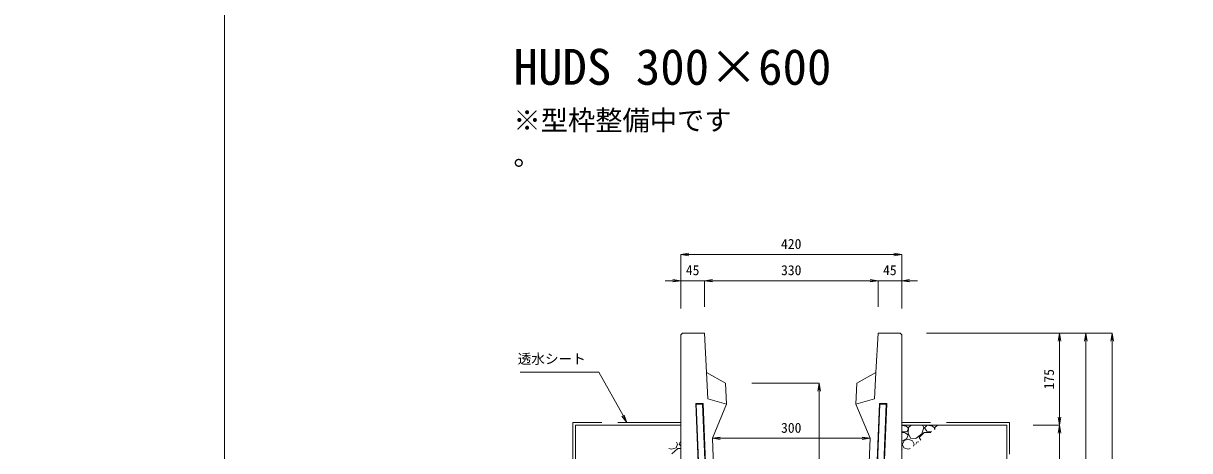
# Model space of a CAD drawing. Units: millimetres at full size, sheet at 1:20; some dimension numbers follow another scale. Extents: x 0 to 23340, y -4498 to 8520.
# Drawn here: x 3507 to 5725, y 1568 to 2381 of the extents above; entities that cross this region are included whole.
import ezdxf
from ezdxf.enums import TextEntityAlignment as Align

# ---------------------------------------------------------------- set-up
doc = ezdxf.new("R2010")
doc.units = ezdxf.units.MM
doc.header["$LTSCALE"] = 20
doc.linetypes.add('DASHED', pattern=[7.5, 6, -1.5])
for name, color, linetype, lineweight in [('0_2', 7, 'Continuous', 13), ('KIJUN', 5, 'Continuous', 5), ('SUNPO', 3, 'Continuous', 13), ('TITLE', 7, 'Continuous', 13), ('ﾊｯﾁﾝｸﾞ', 7, 'Continuous', 5)]:
    doc.layers.add(name, color=color, linetype=linetype, lineweight=lineweight)
doc.styles.add('ＭＳ ゴシック', font='')
doc.styles.get('ＭＳ ゴシック').set_extended_font_data('MS Gothic')

# ---------------------------------------------------------------- blocks, each defined once
blk = doc.blocks.new('open_arrow')
at = {"color": 0, "linetype": 'Continuous', "lineweight": -2}
blk.add_lwpolyline([(7.5, 1.25), (0, 0), (7.5, -1.25)], dxfattribs=at)

msp = doc.modelspace()

# ---------------------------------------------------------------- linework, layer by layer
at = {"layer": 'KIJUN'}
for p, q in [((4785.79, 1657.2), (4786.84, 1656.2)), ((4799.81, 1657.2), (4798.85, 1656.2)), ((4798.85, 1656.2), (4819.56, 1143.53)), ((5149.18, 1657.2), (5128.4, 1143.01)), ((5135.16, 1657.2), (5136.12, 1656.2)), ((5149.18, 1657.2), (5148.13, 1656.2))]:
    msp.add_line(p, q, dxfattribs=at)
at = {"layer": 'KIJUN', "color": 7, "lineweight": 13}
msp.add_line((4835.55, 1144.18), (4817.48, 1591.2), dxfattribs=at)
msp.add_lwpolyline([(4817.48, 1591.2), (4844.48, 1656.2), (4842.48, 1696.2), (4806.48, 1716.2), (4802.48, 1791.2), (4760.48, 1791.2), (4757.48, 1788.2), (4757.48, 1036.2), (4777.48, 1016.2), (5157.48, 1016.2), (5177.48, 1036.2), (5177.48, 1788.2), (5174.48, 1791.2), (5132.48, 1791.2), (5128.48, 1716.2), (5092.48, 1696.2), (5090.48, 1656.2), (5117.48, 1591.2), (5099.42, 1144.18)], dxfattribs=at)
at = {"layer": 'KIJUN', "color": 7, "linetype": 'DASHED', "lineweight": 13}
for points in [[(4844.48, 1656.2), (4809.15, 1666.2), (4806.48, 1716.2)], [(5090.48, 1656.2), (5125.82, 1666.2), (5128.48, 1716.2)], [(4757.48, 1621.2), (4552.48, 1621.2), (4552.48, 811.2), (5382.48, 811.2), (5382.48, 1621.2), (5177.48, 1621.2)]]:
    msp.add_lwpolyline(points, dxfattribs=at)
at = {"layer": 'KIJUN'}
for points in [[(4806.57, 1143.01), (4785.79, 1657.2), (4799.81, 1657.2), (4820.56, 1143.57)], [(4807.57, 1143.05), (4786.84, 1656.2), (4798.85, 1656.2)], [(5114.41, 1143.57), (5135.16, 1657.2), (5149.18, 1657.2)], [(5115.41, 1143.53), (5136.12, 1656.2), (5148.13, 1656.2), (5127.4, 1143.05)]]:
    msp.add_lwpolyline(points, dxfattribs=at)
at = {"layer": 'KIJUN', "color": 7, "lineweight": 13}
msp.add_lwpolyline([(5177.48, 1616.2), (5177.48, 1036.2), (5157.48, 1016.2), (4777.48, 1016.2), (4757.48, 1036.2), (4757.48, 1616.2), (4557.48, 1616.2), (4557.48, 816.2), (5377.48, 816.2), (5377.48, 1616.2)], close=True, dxfattribs=at)
at = {"layer": 'SUNPO'}
for p, q in [((5177.48, 1941.2), (4757.48, 1941.2)), ((4757.48, 1838.2), (4757.48, 1941.2)), ((5177.48, 1838.2), (5177.48, 1941.2)), ((4727.48, 1891.2), (4832.48, 1891.2)), ((4757.48, 1838.2), (4757.48, 1891.2)), ((4802.48, 1841.2), (4802.48, 1891.2)), ((4802.48, 1891.2), (5132.48, 1891.2)), ((4802.48, 1841.2), (4802.48, 1891.2)), ((5102.48, 1891.2), (5207.48, 1891.2)), ((5132.48, 1841.2), (5132.48, 1891.2)), ((5132.48, 1841.2), (5132.48, 1891.2)), ((5177.48, 1838.2), (5177.48, 1891.2)), ((5224.48, 1791.2), (5477.48, 1791.2)), ((5224.48, 1791.2), (5527.48, 1791.2)), ((5224.48, 1791.2), (5577.48, 1791.2)), ((5477.48, 1791.2), (5477.48, 1616.2)), ((5527.48, 1016.2), (5527.48, 1791.2)), ((5577.48, 816.2), (5577.48, 1791.2)), ((4892.48, 1696.2), (5020.57, 1696.2)), ((5020.57, 1096.2), (5020.57, 1696.2)), ((5427.48, 1616.2), (5477.48, 1616.2)), ((5427.48, 1616.2), (5477.48, 1616.2)), ((5477.48, 1616.2), (5477.48, 1016.2)), ((4817.48, 1591.2), (5117.48, 1591.2))]:
    msp.add_line(p, q, dxfattribs=at)
msp.add_lwpolyline([(4654.98, 1621.2), (4647.73, 1634.32), (4601.9, 1717.23), (4451.82, 1717.23)], dxfattribs=at)
at = {"layer": 'TITLE', "color": 2}
for points in [[(0, 0), (3890, 0), (3890, 2840), (0, 2840)], [(3890, 0), (7780, 0), (7780, 2840), (3890, 2840)]]:
    msp.add_lwpolyline(points, close=True, dxfattribs=at)
at = {"layer": 'ﾊｯﾁﾝｸﾞ'}
for p, q in [((5186, 1614.5), (5177.48, 1615.78)), ((5177.48, 1604.7), (5187.5, 1603.5)), ((5177.48, 1602.5), (5183, 1602.5)), ((5183, 1602.5), (5189.5, 1598)), ((5190, 1611), (5186, 1614.5)), ((5187.5, 1603.5), (5190, 1608)), ((5189.5, 1598), (5187.5, 1591)), ((5190.5, 1611.5), (5190, 1601)), ((5190, 1608), (5190, 1611)), ((5190, 1601), (5194, 1591.5)), ((5195.64, 1616.2), (5190.5, 1611.5)), ((5204.5, 1591), (5215.5, 1599.5)), ((5211, 1592.5), (5220, 1602.5)), ((5215.5, 1599.5), (5219.5, 1612)), ((5219.5, 1612), (5216.94, 1616.2)), ((5220, 1602.5), (5233, 1602.5)), ((5220.72, 1616.2), (5221, 1615.5)), ((5221, 1615.5), (5222.16, 1616.2)), ((5226, 1616), (5221, 1611)), ((5221, 1611), (5225, 1605)), ((5225, 1605), (5234.85, 1603.82)), ((5236, 1614.5), (5226, 1616)), ((5233, 1602.5), (5233.09, 1602.44)), ((5240, 1611), (5236, 1614.5)), ((5239.85, 1607.73), (5240, 1608)), ((5240, 1608), (5240, 1611)), ((5240.5, 1611.5), (5240.34, 1608.11)), ((5245.64, 1616.2), (5240.5, 1611.5)), ((4748.5, 1573), (4751, 1580)), ((4749.3, 1583.69), (4751, 1580)), ((4754.5, 1580), (4756, 1584)), ((4757.48, 1576.74), (4754.5, 1580)), ((4757.48, 1584.16), (4756, 1584)), ((5187.5, 1591), (5177.48, 1585.75)), ((5178.5, 1580), (5181.5, 1573)), ((5179, 1580), (5182, 1587)), ((5182, 1587), (5190, 1589.5)), ((5190, 1589.5), (5198, 1586.5)), ((5194, 1591.5), (5204.5, 1591)), ((5198, 1586.5), (5201, 1580)), ((5199.68, 1576.3), (5201, 1580)), ((5204.54, 1580.1), (5206, 1584)), ((5210.07, 1584.43), (5206, 1584)), ((5213.94, 1587.46), (5211, 1592.5)), ((4734.51, 1572.12), (4740, 1570.5)), ((4740, 1570.5), (4748.5, 1573)), ((4752, 1572), (4740.5, 1561.5)), ((4757.48, 1571.54), (4752, 1572)), ((5178.5, 1570), (5177.48, 1570.34)), ((5177.48, 1569.39), (5178.5, 1570)), ((5181.5, 1573), (5190, 1570.5)), ((5190, 1570.5), (5193.64, 1571.57))]:
    msp.add_line(p, q, dxfattribs=at)

# ---------------------------------------------------------------- block references
at = {"layer": 'SUNPO', "xscale": 2, "yscale": 2}
for p in [(4757.48, 1941.2), (4802.48, 1891.2), (4802.48, 1891.2), (5177.48, 1891.2), (4817.48, 1591.2)]:
    msp.add_blockref('open_arrow', p, dxfattribs=at)
for p, rotation in [((5177.48, 1941.2), 180), ((4757.48, 1891.2), 180), ((5132.48, 1891.2), 180), ((5132.48, 1891.2), 180), ((5477.48, 1791.2), 270), ((5527.48, 1791.2), 270), ((5577.48, 1791.2), 270), ((5020.57, 1696.2), 270), ((4654.98, 1621.2), 118.9), ((5477.48, 1616.2), 90), ((5477.48, 1616.2), 270), ((5117.48, 1591.2), 180)]:
    msp.add_blockref('open_arrow', p, dxfattribs=dict(at, rotation=rotation))

# ---------------------------------------------------------------- texts
at = {"layer": '0_2', "style": 'ＭＳ ゴシック'}
msp.add_text('HUDS 300×600', height=68.36, dxfattribs=at).set_placement((4439.38, 2243.49), align=Align.BOTTOM_LEFT)
for s, p in [('※型枠整備中です', (4439.38, 2215.36)), ('。', (4439.38, 2148.69))]:
    msp.add_text(s, height=37.98, dxfattribs=at).set_placement(p, align=Align.TOP_LEFT)
at = {"layer": 'SUNPO', "style": 'ＭＳ ゴシック'}
for s, p in [('420', (4967.48, 1961.2)), ('45', (4779.98, 1911.2)), ('330', (4967.48, 1911.2)), ('45', (5154.98, 1911.2)), ('300', (4967.48, 1611.2))]:
    msp.add_text(s, height=18.99, dxfattribs=at).set_placement(p, align=Align.MIDDLE_CENTER)
msp.add_text('透水シート', height=18.99, dxfattribs=at).set_placement((4576.9, 1727.23), align=Align.BOTTOM_RIGHT)
msp.add_text('175', height=18.99, rotation=90, dxfattribs=at).set_placement((5457.48, 1703.7), align=Align.MIDDLE_CENTER)

doc.saveas('drawing.dxf')
